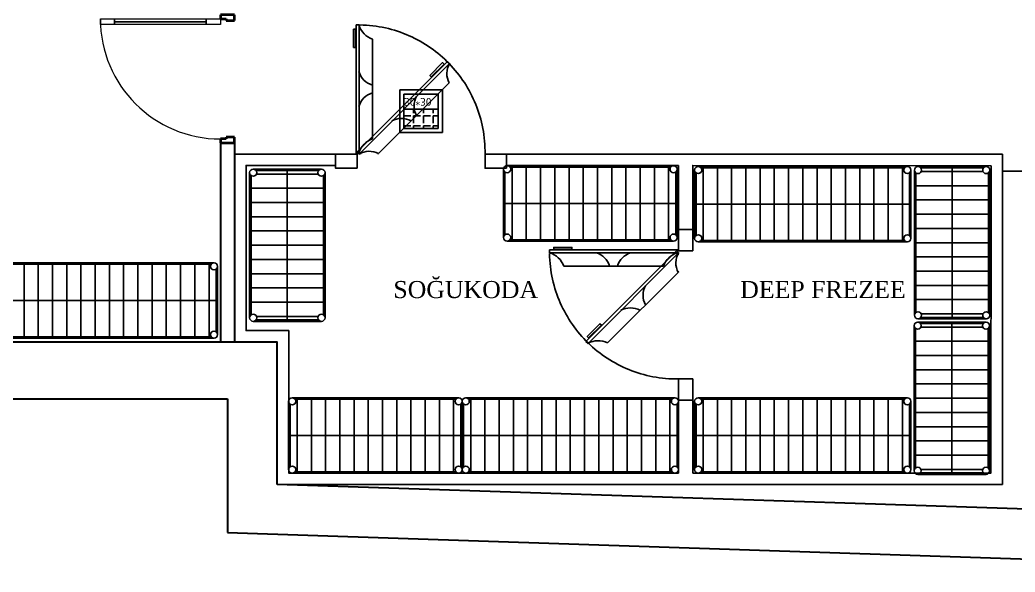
# Model space of a CAD drawing. Header units: millimetres. Extents: x 1531071 to 1560283, y -701792 to -691067.
# Drawn here: x 1553446 to 1554146, y -700622 to -700234 of the extents above; entities that cross this region are included whole.
import ezdxf

# ---------------------------------------------------------------- set-up
doc = ezdxf.new("R2010")
doc.units = ezdxf.units.MM
doc.header["$LTSCALE"] = 20
doc.header["$MEASUREMENT"] = 0
doc.set_wipeout_variables(frame=1)
doc.linetypes.add('DASHED', pattern=[19.05, 12.7, -6.35])
for name, color, linetype, lineweight in [('0 CE EQUP', 7, 'Continuous', 18), ('GRC-Ekipman', 4, 'Continuous', 25), ('wall ext', 30, 'Continuous', 30)]:
    doc.layers.add(name, color=color, linetype=linetype, lineweight=lineweight)
for name, color, linetype in [('Kıtc-002 Çizgi', 7, 'Continuous'), ('Kıtc-028 Yer Izgarası', 252, 'Continuous'), ('Kıtc-034 Soğuk Oda', 1, 'Continuous'), ('SOŞUK ODA PANELİ', 4, 'Continuous')]:
    doc.layers.add(name, color=color, linetype=linetype)
for name, color, linetype, lineweight, true_color in [('Двери ArchiCAD_Ном._пера__23', 7, 'Continuous', 40, 0xff6600), ('Двери ArchiCAD_Ном._пера__3', 7, 'Continuous', 20, 0xff6600), ('Двери ArchiCAD_Ном._пера__47', 7, 'Continuous', 25, 0x373737), ('Окна ArchiCAD_Ном._пера__3', 7, 'Continuous', 20, 0xff6600)]:
    doc.layers.add(name, color=color, linetype=linetype, lineweight=lineweight, true_color=true_color)
doc.styles.get("Standard").update_dxf_attribs({"font": 'tahoma.ttf', "height": 10})
doc.styles.add('Times New  Roman', font='times.ttf')

# ---------------------------------------------------------------- blocks, each defined once
blk = doc.blocks.new('Однопольная дверь 17')
at = {"layer": 'Двери ArchiCAD_Ном._пера__23', "linetype": 'Continuous'}
for p, q in [((-422, 0), (-450, 0)), ((-450, 0), (-450, -100)), ((-422, -40), (-422, 0)), ((450, 0), (422, 0)), ((422, 0), (422, -40)), ((450, -100), (450, 0)), ((-410, -40), (-422, -40)), ((-410, -100), (-410, -40)), ((422, -40), (410, -40)), ((410, -40), (410, -100)), ((-450, -100), (-410, -100)), ((410, -100), (450, -100))]:
    blk.add_line(p, q, dxfattribs=at)
at = {"layer": 'Двери ArchiCAD_Ном._пера__3', "linetype": 'Continuous'}
for p, q in [((382, 744), (382, 844)), ((382, 844), (422, 844)), ((422, 844), (422, 744)), ((382, 744), (402, 744)), ((382, 100), (382, 744)), ((422, 744), (382, 744)), ((402, 744), (422, 744)), ((402, 100), (402, 744)), ((402, 744), (402, 100)), ((402, 744), (402, 100)), ((422, 744), (422, 100)), ((402, 100), (382, 100)), ((382, 0), (382, 100)), ((382, 100), (422, 100)), ((422, 100), (402, 100)), ((422, 100), (422, 0)), ((422, 0), (382, 0))]:
    blk.add_line(p, q, dxfattribs=at)
blk.add_arc((422, 0), 844, 90, 180, dxfattribs=at)
at = {"layer": 'Двери ArchiCAD_Ном._пера__47', "linetype": 'Continuous'}
for p, q in [((-450, 0), (-450, -100)), ((450, 0), (450, -100))]:
    blk.add_line(p, q, dxfattribs=at)
blk = doc.blocks.new('A$C60E3056A')
at = {"layer": 'Kıtc-034 Soğuk Oda', "color": 3}
blk.add_line((13.32, 80.05), (13.32, 9.95), dxfattribs=at)
for points in [[(1.83, 0), (3.83, 0), (3.83, 90), (1.83, 90)], [(1.44, 3.03), (0, 3.03), (0, 15.75), (1.44, 15.75)]]:
    blk.add_lwpolyline(points, close=True, dxfattribs=at)
for centre, radius, start, end in [((17.93, 93.95), 14.65, 195.63806, 251.64889), ((17.17, 61.16), 14, 196.32537, 253.63654), ((17.17, 28.84), 14, 106.36346, 163.67463), ((17.93, -3.95), 14.65, 108.35111, 164.36194)]:
    blk.add_arc(centre, radius, start, end, dxfattribs=at)
blk = doc.blocks.new('A$C4A7C2E03')
at = {"layer": 'Kıtc-034 Soğuk Oda', "color": 254}
blk.add_line((80.05, 0), (9.95, 0), dxfattribs=at)
for points in [[(0, 11.49), (0, 9.49), (90, 9.49), (90, 11.49)], [(3.03, 11.89), (3.03, 13.32), (15.75, 13.32), (15.75, 11.89)]]:
    blk.add_lwpolyline(points, close=True, dxfattribs=at)
for centre, radius, start, end in [((-3.95, -4.61), 14.65, 18.35111, 74.36194), ((28.84, -3.84), 14, 16.36346, 73.67463), ((61.16, -3.84), 14, 106.32537, 163.63654), ((93.95, -4.61), 14.65, 105.63806, 161.64889)]:
    blk.add_arc(centre, radius, start, end, dxfattribs=at)
blk = doc.blocks.new('A$C65962AFD')
at = {"color": 3}
blk.add_wipeout([(90.69, 105), (90.69, 15), (100.69, 15), (100.69, 105)], dxfattribs=at).dxf.layer = 'Kıtc-034 Soğuk Oda'
at = {"layer": 'Kıtc-002 Çizgi', "color": 254, "linetype": 'DASHED'}
blk.add_arc((89.46, 104.46), 89.47, 180.93417, 270.78371, dxfattribs=at)
at = {"layer": 'Kıtc-034 Soğuk Oda'}
for points in [[(100.69, 105), (100.69, 120), (90.69, 120), (90.69, 105)], [(100.69, 0), (100.69, 15), (90.69, 15), (90.69, 0)]]:
    blk.add_lwpolyline(points, close=True, dxfattribs=at)
at = {"layer": 'Kıtc-002 Çizgi'}
blk.add_blockref('A$C4A7C2E03', (0, 94.09), dxfattribs=at)
at = {"layer": 'Kıtc-002 Çizgi', "rotation": 315}
blk.add_blockref('A$C60E3056A', (24.34, 42.65), dxfattribs=at)
blk = doc.blocks.new('A$C1AAB3821')
at = {"layer": 'Kıtc-028 Yer Izgarası'}
for p, q in [((30, 30), (0, 30)), ((0, 30), (0, 0)), ((30, 0), (30, 30)), ((27, 27), (3, 27)), ((3, 27), (3, 3)), ((3, 25.24), (7.74, 25.24)), ((9.65, 25.24), (9.65, 27)), ((9.65, 25.24), (14.73, 25.24)), ((9.65, 18.25), (9.65, 23.33)), ((16.63, 25.24), (16.63, 27)), ((16.63, 25.24), (21.71, 25.24)), ((16.63, 18.25), (16.63, 23.33)), ((23.62, 25.24), (23.62, 27)), ((23.62, 25.24), (27, 25.24)), ((23.62, 18.25), (23.62, 23.33)), ((27, 3), (27, 27)), ((3, 18.25), (7.74, 18.25)), ((9.65, 18.25), (14.73, 18.25)), ((9.65, 13.5), (9.65, 16.35)), ((16.63, 18.25), (21.71, 18.25)), ((16.63, 13.5), (16.63, 16.35)), ((23.62, 18.25), (27, 18.25)), ((23.62, 13.5), (23.62, 16.35)), ((27, 13.5), (3, 13.5)), ((3, 13.5), (3, 3)), ((27, 3), (27, 13.5)), ((0, 0), (30, 0)), ((3, 3), (27, 3)), ((3, 3), (27, 3))]:
    blk.add_line(p, q, dxfattribs=at)
blk.add_text('30*30', height=5.4, dxfattribs=at).set_placement((3, 5.64))
blk = doc.blocks.new('istif rafı 122-53')
at = {"ltscale": 5}
for p, q in [((119.5, 0), (2.51, 0)), ((117.5, -1), (4.5, -1)), ((119.5, -53), (2.5, -53)), ((117.5, -52), (4.5, -52))]:
    blk.add_line(p, q, dxfattribs=at)
for p, q in [((0, -50.5), (0, -2.5)), ((1, -48.5), (1, -4.5)), ((121, -4.5), (121, -48.5)), ((121, -48.5), (121, -4.5)), ((122, -2.5), (122, -50.5))]:
    blk.add_line(p, q)
at = {"color": 149, "ltscale": 5}
for p, q in [((6, -1), (6, -52)), ((16, -1), (16, -52)), ((26, -1), (26, -52)), ((36, -1), (36, -52)), ((46, -1), (46, -52)), ((56, -1), (56, -52)), ((66, -1), (66, -52)), ((76, -1), (76, -52)), ((86, -1), (86, -52)), ((96, -1), (96, -52)), ((106, -1), (106, -52)), ((116, -1), (116, -52)), ((1, -26.5), (121, -26.5))]:
    blk.add_line(p, q, dxfattribs=at)
at = {"ltscale": 5}
for centre in [(2.5, -2.5), (119.5, -2.5), (2.5, -50.5), (119.5, -50.5)]:
    blk.add_circle(centre, 2.5, dxfattribs=at)
blk = doc.blocks.new('istif rafı 107-53')
at = {"ltscale": 5}
for p, q in [((104.5, 0), (2.51, 0)), ((102.5, -1), (4.5, -1)), ((104.5, -53), (2.5, -53)), ((102.5, -52), (4.5, -52))]:
    blk.add_line(p, q, dxfattribs=at)
for p, q in [((0, -50.5), (0, -2.5)), ((1, -48.5), (1, -4.5)), ((106, -4.5), (106, -48.5)), ((106, -48.5), (106, -4.5)), ((107, -2.5), (107, -50.5))]:
    blk.add_line(p, q)
at = {"color": 149, "ltscale": 5}
for p, q in [((3.5, -4.79), (3.5, -48.21)), ((13.5, -1), (13.5, -52)), ((23.5, -1), (23.5, -52)), ((33.5, -1), (33.5, -52)), ((43.5, -1), (43.5, -52)), ((53.5, -1), (53.5, -52)), ((63.5, -1), (63.5, -52)), ((73.5, -1), (73.5, -52)), ((83.5, -1), (83.5, -52)), ((93.5, -1), (93.5, -52)), ((103.5, -4.79), (103.5, -48.21)), ((1, -26.5), (106, -26.5))]:
    blk.add_line(p, q, dxfattribs=at)
at = {"ltscale": 5}
for centre in [(2.5, -2.5), (104.5, -2.5), (2.5, -50.5), (104.5, -50.5)]:
    blk.add_circle(centre, 2.5, dxfattribs=at)
blk = doc.blocks.new('istif rafı 152-53')
at = {"ltscale": 5}
for p, q in [((149.5, 0), (2.51, 0)), ((147.5, -1), (4.5, -1)), ((149.5, -53), (2.5, -53)), ((147.5, -52), (4.5, -52))]:
    blk.add_line(p, q, dxfattribs=at)
for p, q in [((0, -50.5), (0, -2.5)), ((1, -48.5), (1, -4.5)), ((151, -4.5), (151, -48.5)), ((151, -48.5), (151, -4.5)), ((152, -2.5), (152, -50.5))]:
    blk.add_line(p, q)
at = {"color": 149, "ltscale": 5}
for p, q in [((6, -1), (6, -52)), ((16, -1), (16, -52)), ((26, -1), (26, -52)), ((36, -1), (36, -52)), ((46, -1), (46, -52)), ((56, -1), (56, -52)), ((66, -1), (66, -52)), ((76, -1), (76, -52)), ((86, -1), (86, -52)), ((96, -1), (96, -52)), ((106, -1), (106, -52)), ((116, -1), (116, -52)), ((126, -1), (126, -52)), ((136, -1), (136, -52)), ((146, -1), (146, -52)), ((1, -26.5), (151, -26.5))]:
    blk.add_line(p, q, dxfattribs=at)
at = {"ltscale": 5}
for centre in [(2.5, -2.5), (149.5, -2.5), (2.5, -50.5), (149.5, -50.5)]:
    blk.add_circle(centre, 2.5, dxfattribs=at)

msp = doc.modelspace()

# ---------------------------------------------------------------- linework, layer by layer
at = {"color": 0, "lineweight": -3, "ltscale": 0.5}
for p, q in [((1553627.21, -700514.3), (1553627.21, -700560.21)), ((1553627.21, -700560.21), (1553750.95, -700564.3))]:
    msp.add_line(p, q, dxfattribs=at)
at = {"color": 0, "lineweight": 30, "ltscale": 0.5}
for points in [[(1553587.21, -700320.35), (1553587.21, -700460.21)], [(1553597.21, -700320.35), (1553597.21, -700460.21)]]:
    msp.add_lwpolyline(points, dxfattribs=at)
at = {"color": 0, "lineweight": 30, "ltscale": 0.5, "flags": 128}
for points in [[(1553627.21, -700460.21), (1553402.21, -700460.21)], [(1553627.21, -700560.21), (1553627.21, -700460.21)], [(1553627.21, -700560.21), (1553627.21, -700460.21)], [(1553402.21, -700500.21), (1553592.21, -700500.21)], [(1553592.21, -700500.21), (1553592.21, -700594.07)], [(1554396.79, -700585.65), (1553627.21, -700560.21)], [(1553592.21, -700594.07), (1554431.79, -700621.83)]]:
    msp.add_lwpolyline(points, dxfattribs=at)
at = {"layer": '0 CE EQUP', "color": 0, "lineweight": -3, "ltscale": 0.5}
msp.add_lwpolyline([(1554396.79, -700340.21), (1554146.79, -700340.21), (1554136.79, -700340.21), (1554136.79, -700547.05)], dxfattribs=at)
at = {"layer": 'SOŞUK ODA PANELİ', "color": 0, "lineweight": -3, "ltscale": 0.5}
for p, q in [((1553668.21, -700336.1), (1553668.21, -700328.1)), ((1553788.21, -700336.1), (1553788.21, -700328.1)), ((1553909.2, -700336.1), (1553909.2, -700381.1)), ((1553909.2, -700381.1), (1553919.2, -700381.1)), ((1553909.2, -700501.1), (1553919.2, -700501.1))]:
    msp.add_line(p, q, dxfattribs=at)
at = {"layer": 'SOŞUK ODA PANELİ', "color": 4, "lineweight": -3, "ltscale": 0.5}
for points in [[(1553668.21, -700328.1), (1553597.21, -700328.1), (1553597.21, -700460.21), (1553627.21, -700460.21), (1553627.21, -700560.21)], [(1553627.21, -700560.21), (1554136.79, -700560.21), (1554136.82, -700328.18), (1554136.82, -700328.18)], [(1554136.82, -700328.18), (1553927.21, -700328.1), (1553927.21, -700328.1), (1553788.21, -700328.1)], [(1553668.21, -700336.1), (1553605.21, -700336.1), (1553605.21, -700452.21), (1553635.21, -700452.21), (1553635.21, -700552.21), (1553909.2, -700552.21)], [(1553909.2, -700336.1), (1553788.21, -700336.1)], [(1553909.2, -700336.1), (1553909.2, -700381.1)], [(1554128.82, -700336.3), (1553919.2, -700336.09), (1553919.2, -700336.1)], [(1553919.2, -700336.1), (1553919.2, -700381.1)], [(1553919.2, -700552.21), (1554128.79, -700552.21), (1554128.82, -700336.3), (1554128.82, -700336.3)], [(1553909.2, -700501.1), (1553909.2, -700552.21)], [(1553919.2, -700501.1), (1553919.2, -700552.21)]]:
    msp.add_lwpolyline(points, dxfattribs=at)
at = {"layer": 'wall ext', "color": 0, "lineweight": -3, "ltscale": 0.5}
msp.add_lwpolyline([(1553587.21, -700320.35), (1553597.21, -700320.35)], dxfattribs=at)

# ---------------------------------------------------------------- block references
at = {"layer": 'GRC-Ekipman', "rotation": 90}
for p in [(1553607.74, -700445.68), (1554074.98, -700443.9), (1554074.81, -700553.17)]:
    msp.add_blockref('istif rafı 107-53', p, dxfattribs=at)
at = {"layer": 'GRC-Ekipman'}
for name, p in [('istif rafı 152-53', (1553433.19, -700404.52)), ('istif rafı 122-53', (1553635.14, -700499.33))]:
    msp.add_blockref(name, p, dxfattribs=at)
at = {"layer": 'Окна ArchiCAD_Ном._пера__3', "linetype": 'Continuous', "xscale": 0.1, "yscale": 0.1, "zscale": 100, "rotation": 89.99999999999977}
msp.add_blockref('Однопольная дверь 17', (1553587.21, -700275.35), dxfattribs=at)

# ---------------------------------------------------------------- texts
at = {"layer": '0 CE EQUP', "color": 0, "lineweight": -3, "ltscale": 0.5, "style": 'Times New  Roman'}
for s, p in [('SOĞUKODA', (1553708.76, -700429.31)), ('DEEP FREZEE', (1553952.56, -700429.31))]:
    msp.add_text(s, height=12, dxfattribs=at).set_placement(p)

# ---------------------------------------------------------------- next in the draw order: block references
at = {"layer": 'Kıtc-034 Soğuk Oda', "xscale": -1, "rotation": 89.99986017915197}
msp.add_blockref('A$C65962AFD', (1553788.21, -700237.41), dxfattribs=at)
at = {"layer": 'Kıtc-034 Soğuk Oda', "rotation": 0.0001398208480321459}
msp.add_blockref('A$C65962AFD', (1553818.52, -700501.1), dxfattribs=at)

# ---------------------------------------------------------------- next in the draw order: block references
at = {"layer": 'GRC-Ekipman'}
for name, p in [('istif rafı 122-53', (1553786.22, -700336.32)), ('istif rafı 152-53', (1553920.52, -700336.84)), ('istif rafı 152-53', (1553757.14, -700499.33)), ('istif rafı 152-53', (1553920.52, -700499.35))]:
    msp.add_blockref(name, p, dxfattribs=at)
at = {"layer": 'Kıtc-028 Yer Izgarası', "xscale": -1, "rotation": 180}
msp.add_blockref('A$C1AAB3821', (1553713.21, -700283.1), dxfattribs=at)

doc.saveas('drawing.dxf')
